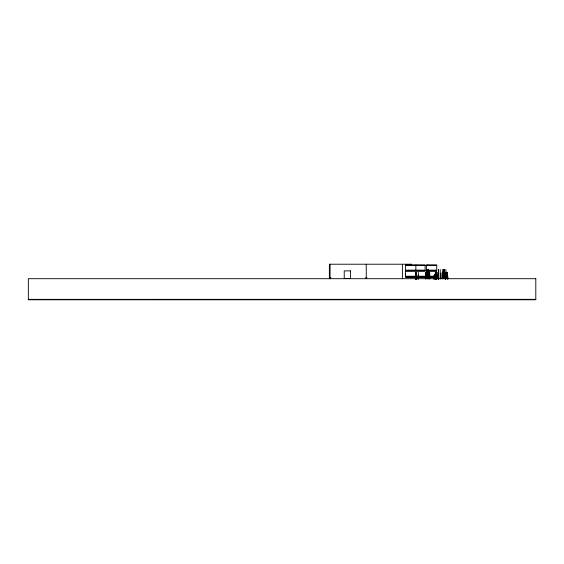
<?xml version="1.0" encoding="UTF-8"?>
<svg xmlns="http://www.w3.org/2000/svg" width="564" height="564" viewBox="0 0 564 564"><rect width="100%" height="100%" fill="white"/><g stroke="black" fill="none" stroke-linecap="round" stroke-linejoin="round"><path stroke-width="0.85" d="M425.101 276.233L405.53 276.233L405.537 273.695M436.092 278.701L436.183 278.059M436.071 278.694L436.198 278.249M436.155 278.059L436.205 278.694M443.325 278.672L443.699 276.973L444.065 278.672M442.98 278.602C444.933 277.248 440.773 272.384 444.079 273.272L444.079 278.348L443.1 278.348L443.1 273.272L443.713 275.754C445.482 268.866 443.515 277.22 444.425 278.595M427.195 278.884L427.731 276.973L428.273 278.884M426.793 278.595L427.441 276.374L426.588 273.265L428.252 273.272L428.252 278.348L426.983 278.348L426.983 273.272L427.709 275.754L428.661 273.202L428.005 276.388L428.661 278.602M436.55 279.138L437.438 276.029L436.98 276.12L436.268 278.524L435.133 275.979L435.958 279.159M442.465 272.271L442.127 278.912L442.007 273.237L442.38 272.271L443.142 272.271M445.927 278.574L446.272 272.32L447.076 272.32L447.055 275.126M445.934 276.036L446.293 275.126M425.58 278.919L425.658 273.244L426.088 272.271M434.139 279.258L434.012 276L434.513 275.035L435.514 275.035M434.061 276.036L434.59 275.035M426.983 272.363L426.306 273.272L426.306 278.348M411.635 264.22L329.376 264.22L329.376 278.686M405.516 265.031L425.115 265.031M426.37 265.031L436.733 265.031M406.263 265.263L407.384 265.263M415.492 265.263L416.613 265.263M427.117 265.263L428.238 265.263M405.537 265.538L425.094 265.538M426.391 265.538L436.719 265.538M440.251 269.55L440.251 278.919M443.064 269.55L444.199 269.55M445.891 269.55L445.891 275.81M426.983 269.641L428.33 269.641M443.1 269.641L444.164 269.641M427.082 270.135L426.384 270.135L426.384 265.235L436.733 265.235L436.719 270.135L428.964 270.135M443.269 270.1L443.903 270.1L443.903 271.002L443.269 271.002M405.453 270.487L425.171 270.487M426.306 270.487L427.011 270.487M428.929 270.487L436.797 270.487M405.453 270.805L425.171 270.805M426.306 270.805L427.011 270.805M428.929 270.805L436.797 270.805M425.101 271.157L405.53 271.157L405.53 276.233M426.384 271.157L427.082 271.157M428.964 271.157L436.726 271.157M427.019 272.271L426.01 272.271L425.658 273.244M428.302 272.271L429.26 272.271L429.74 273.237L429.74 278.919M444.115 272.271L444.918 272.271L445.257 273.244L445.172 278.919M418.354 272.32L418.262 279.265L418.354 275.035M426.031 272.363L429.239 272.363M442.395 272.363L444.904 272.363M435.478 272.405L436.889 272.405M446.279 272.405L447.055 272.405M446.399 272.863L446.843 272.863L446.822 273.766M429.662 273.237L429.183 272.271M445.257 273.244L444.834 272.271M446.399 273.766L446.843 273.766M436.853 275.035L437.904 275.035L438.355 276.007L438.228 279.265M446.357 275.035L445.779 275.035L445.574 276.043L445.574 279.265M434.534 275.126L437.883 275.126M447.534 275.126L445.793 275.126L445.666 279.265M446.97 276.036L446.279 276.036L446.279 278.574M430.212 276.233L434.139 276.233M405.453 276.593L425.171 276.593M430.198 276.593L434.174 276.593M405.453 276.903L425.171 276.903M430.198 276.903L434.174 276.903M405.53 277.262L425.101 277.262M430.212 277.262L434.139 277.262M329.376 277.664L330.842 277.664M365.768 277.664L366.995 277.664M416.338 277.615L416.246 279.067M425.63 277.664L426.257 277.664M429.317 277.664L429.944 277.664M434.139 277.664L434.774 277.664M435.33 277.615L436.804 277.615M437.988 277.664L438.813 277.664M442.127 277.664L442.684 277.664M444.982 277.664L445.898 277.664M447.576 277.664L448.056 277.664M435.457 277.707L436.762 277.707M28.2 299.35L535.8 299.336M428.252 272.363L428.936 273.272L428.936 278.348M437.826 275.035L438.306 276.043M447.33 276.036L446.97 275.126L447.294 278.574M444.82 272.363L445.137 278.919M447.456 275.035L447.731 279.258L447.548 275.035L446.914 275.035L446.914 278.531M446.963 272.32L446.942 278.574M446.343 272.32L446.378 275.126M446.018 273.216L446.018 275.754M444.608 278.348L444.079 269.641M444.115 269.55L444.164 272.363M443.177 269.641L443.177 272.363M443.142 269.55L442.571 278.348M440.371 273.216L440.371 278.672M438.524 278.919L438.524 269.55L438.355 279.25L438.277 276.007M437.516 278.574L436.811 272.405M436.889 275.126L436.931 272.32L435.436 272.32L434.774 278.574M436.762 279.067L436.811 276.036L435.478 276.036L435.457 279.067M436.529 279.067L436.529 278.158L435.69 278.158L435.69 279.067M435.556 272.405L435.556 275.126M435.408 277.615L435.408 278.976M434.09 276L434.061 279.258M429.613 273.272L429.613 278.912M428.379 272.271L428.379 269.55L426.941 269.55L426.941 272.271M428.302 269.55L428.33 272.363M427.019 269.55L427.061 272.363M425.7 273.279L425.7 278.919M416.458 279.265L416.458 272.32L416.366 279.265M415.872 265.235L415.865 270.135M415.485 279.265L415.485 272.32L415.393 279.265M402.407 264.22L402.407 278.686M366.248 264.22L366.248 278.686M330.06 264.22L330.06 278.686M425.115 265.235L405.516 265.228L405.537 270.135L425.101 270.135L425.101 265.235M428.027 270.1L427.209 270.1L427.209 271.002L428.027 271.002L428.027 270.1M350.477 270.882L344.237 270.882L344.237 278.489L350.477 278.489L350.477 270.882M436.571 272.863L435.718 272.863L435.718 273.766L436.571 273.766L436.571 272.863M447.802 276L447.393 275.035L447.731 276.036M535.8 278.701L28.341 278.701L28.341 299.78L535.8 299.78L535.8 278.701"/></g></svg>
